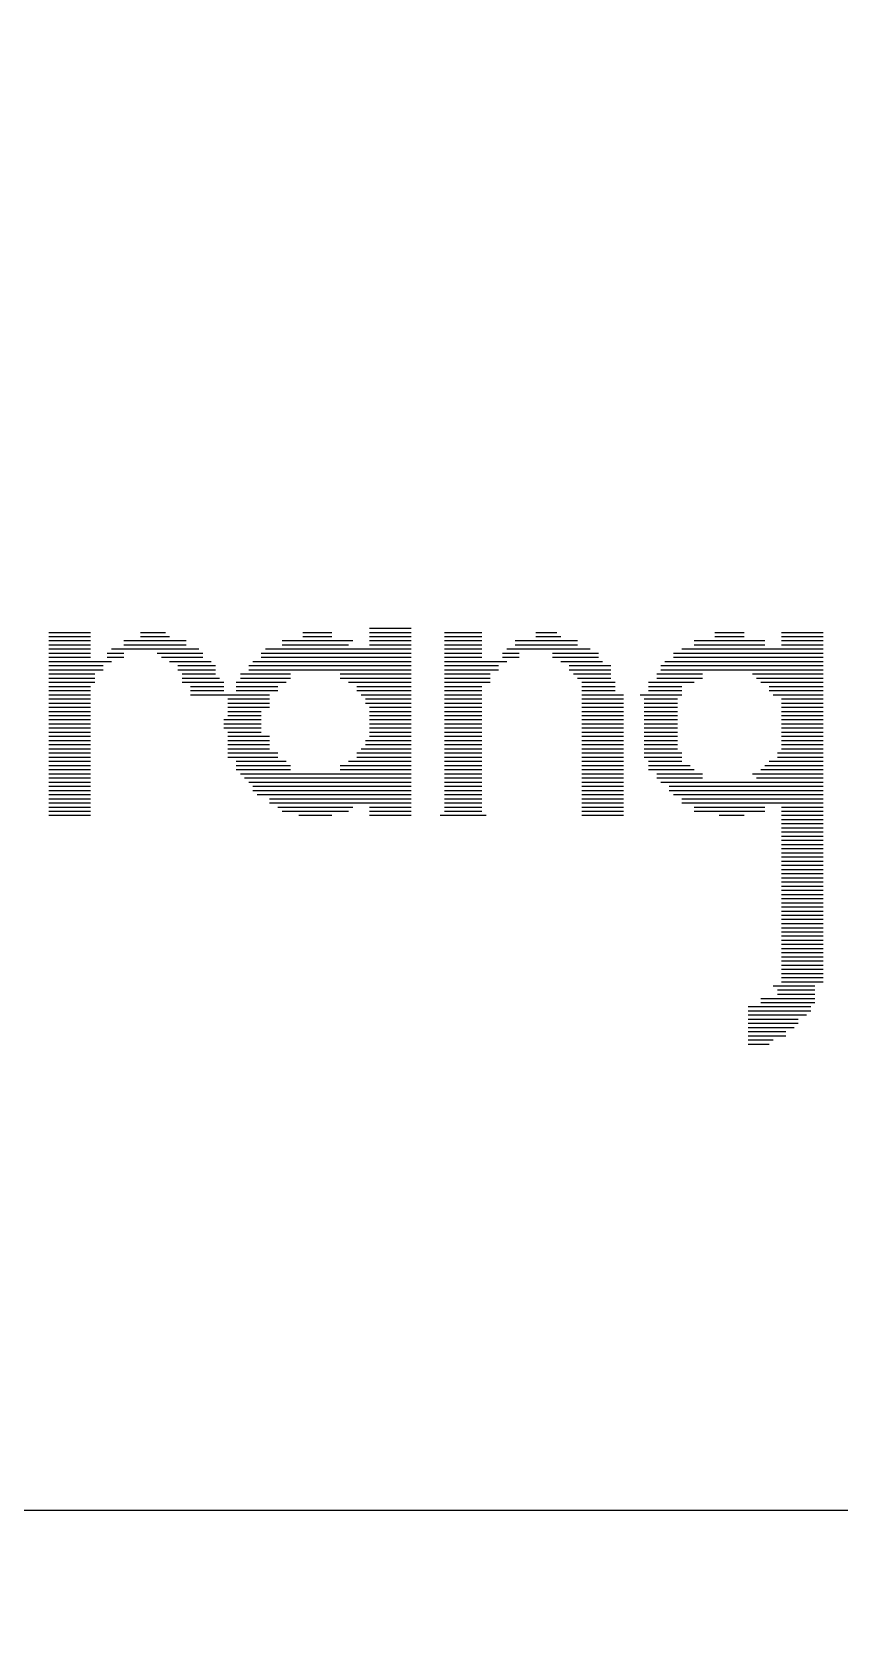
# Model space of a CAD drawing. Extents: x 24 to 162, y 5 to 143.
# Drawn here: x 49.74 to 55.01, y 46.12 to 56.6 of the extents above; entities that cross this region are included whole.
import ezdxf

# ---------------------------------------------------------------- set-up
doc = ezdxf.new("R2010")
doc.units = 0
doc.layers.add('BG_OUTLINE', color=7, linetype='CONTINUOUS')
doc.layers.add('BG_SILKSCREEN_TOP', color=7, linetype='CONTINUOUS')

msp = doc.modelspace()

# ---------------------------------------------------------------- linework, layer by layer
at = {"layer": 'BG_OUTLINE'}
msp.add_lwpolyline([(32.12973, 46.950376), (80.129634, 46.950376, 0.414205), (83.629246, 50.450242), (83.629246, 83.450176, 0.414226), (80.129634, 86.950296), (32.12973, 86.950296, 0.414268), (28.629356, 83.450176), (28.629356, 50.450242, 0.414248)], format="xyb", close=True, dxfattribs=at)
msp.add_lwpolyline([(49.190402, 44.786296), (49.190402, 46.950376), (64.281812, 46.950376), (64.281812, 44.786296)], close=True, dxfattribs=at)
at = {"layer": 'BG_SILKSCREEN_TOP'}
for points in [[(49.850802, 52.6796), (50.122074, 52.6796)], [(49.850802, 52.652422), (50.122074, 52.652422)], [(49.850802, 52.625498), (50.122074, 52.625498)], [(50.339244, 52.625498), (50.746152, 52.625498)], [(50.447702, 52.6796), (50.610516, 52.6796)], [(50.447702, 52.652422), (50.637694, 52.652422)], [(51.370484, 52.625498), (51.832002, 52.625498)], [(51.50612, 52.6796), (51.696112, 52.6796)], [(51.50612, 52.652422), (51.696112, 52.652422)], [(51.94046, 52.706778), (52.211986, 52.706778)], [(51.94046, 52.6796), (52.211986, 52.6796)], [(51.94046, 52.652422), (52.211986, 52.652422)], [(51.94046, 52.625498), (52.211986, 52.625498)], [(52.428902, 52.6796), (52.67325, 52.6796)], [(52.428902, 52.652422), (52.67325, 52.652422)], [(52.428902, 52.625498), (52.67325, 52.625498)], [(52.89042, 52.625498), (53.297328, 52.625498)], [(53.026056, 52.6796), (53.161946, 52.6796)], [(53.026056, 52.652422), (53.18887, 52.652422)], [(54.057296, 52.625498), (54.518814, 52.625498)], [(54.193186, 52.6796), (54.383178, 52.6796)], [(54.193186, 52.652422), (54.383178, 52.652422)], [(54.627272, 52.6796), (54.898798, 52.6796)], [(54.627272, 52.652422), (54.898798, 52.652422)], [(54.627272, 52.625498), (54.898798, 52.625498)], [(49.850802, 52.59832), (50.122074, 52.59832)], [(49.850802, 52.571142), (50.122074, 52.571142)], [(49.850802, 52.544218), (50.122074, 52.544218)], [(49.850802, 52.516786), (50.122074, 52.516786)], [(50.230532, 52.544218), (50.339244, 52.544218)], [(50.230532, 52.516786), (50.339244, 52.516786)], [(50.25771, 52.571142), (50.827686, 52.571142)], [(50.339244, 52.59832), (50.746152, 52.59832)], [(50.55616, 52.544218), (50.854864, 52.544218)], [(50.583592, 52.516786), (50.854864, 52.516786)], [(51.234848, 52.544218), (52.211986, 52.544218)], [(51.234848, 52.516786), (52.211986, 52.516786)], [(51.262026, 52.571142), (52.211986, 52.571142)], [(51.370484, 52.59832), (51.804824, 52.59832)], [(51.94046, 52.59832), (52.211986, 52.59832)], [(52.428902, 52.59832), (52.67325, 52.59832)], [(52.428902, 52.571142), (52.67325, 52.571142)], [(52.428902, 52.544218), (52.67325, 52.544218)], [(52.428902, 52.516786), (52.67325, 52.516786)], [(52.808886, 52.544218), (52.917344, 52.544218)], [(52.808886, 52.516786), (52.917344, 52.516786)], [(52.836064, 52.571142), (53.378862, 52.571142)], [(52.89042, 52.59832), (53.297328, 52.59832)], [(53.134768, 52.544218), (53.433218, 52.544218)], [(53.134768, 52.516786), (53.433218, 52.516786)], [(53.92166, 52.544218), (54.898798, 52.544218)], [(53.92166, 52.516786), (54.898798, 52.516786)], [(53.976016, 52.571142), (54.898798, 52.571142)], [(54.057296, 52.59832), (54.518814, 52.59832)], [(54.627272, 52.59832), (54.898798, 52.59832)], [(49.850802, 52.489862), (50.25771, 52.489862)], [(49.850802, 52.46243), (50.203608, 52.46243)], [(49.850802, 52.435506), (50.203608, 52.435506)], [(49.850802, 52.408328), (50.149252, 52.408328)], [(50.637694, 52.489862), (50.90922, 52.489862)], [(50.69205, 52.46243), (50.936144, 52.46243)], [(50.69205, 52.435506), (50.936144, 52.435506)], [(50.719228, 52.408328), (50.936144, 52.408328)], [(51.099212, 52.408328), (51.42484, 52.408328)], [(51.153568, 52.46243), (52.211986, 52.46243)], [(51.153568, 52.435506), (52.211986, 52.435506)], [(51.180492, 52.489862), (52.211986, 52.489862)], [(51.750468, 52.408328), (52.211986, 52.408328)], [(52.428902, 52.489862), (52.836064, 52.489862)], [(52.428902, 52.46243), (52.781962, 52.46243)], [(52.428902, 52.435506), (52.781962, 52.435506)], [(52.428902, 52.408328), (52.727352, 52.408328)], [(53.18887, 52.489862), (53.460396, 52.489862)], [(53.243226, 52.46243), (53.514752, 52.46243)], [(53.243226, 52.435506), (53.514752, 52.435506)], [(53.270404, 52.408328), (53.514752, 52.408328)], [(53.813202, 52.408328), (54.111652, 52.408328)], [(53.84038, 52.46243), (54.898798, 52.46243)], [(53.84038, 52.435506), (54.898798, 52.435506)], [(53.867304, 52.489862), (54.898798, 52.489862)], [(54.43728, 52.408328), (54.898798, 52.408328)], [(49.850802, 52.38115), (50.149252, 52.38115)], [(49.850802, 52.354226), (50.149252, 52.354226)], [(49.850802, 52.326794), (50.122074, 52.326794)], [(49.850802, 52.29987), (50.122074, 52.29987)], [(50.719228, 52.38115), (50.963576, 52.38115)], [(50.719228, 52.354226), (50.9905, 52.354226)], [(50.773584, 52.326794), (50.9905, 52.326794)], [(50.773584, 52.29987), (50.9905, 52.29987)], [(51.072034, 52.354226), (51.397662, 52.354226)], [(51.072034, 52.326794), (51.34356, 52.326794)], [(51.072034, 52.29987), (51.34356, 52.29987)], [(51.099212, 52.38115), (51.42484, 52.38115)], [(51.750468, 52.38115), (52.211986, 52.38115)], [(51.804824, 52.354226), (52.211986, 52.354226)], [(51.858926, 52.326794), (52.211986, 52.326794)], [(51.858926, 52.29987), (52.211986, 52.29987)], [(52.428902, 52.38115), (52.727352, 52.38115)], [(52.428902, 52.354226), (52.727352, 52.354226)], [(52.428902, 52.326794), (52.67325, 52.326794)], [(52.428902, 52.29987), (52.67325, 52.29987)], [(53.297328, 52.38115), (53.514752, 52.38115)], [(53.32476, 52.354226), (53.541676, 52.354226)], [(53.32476, 52.326794), (53.541676, 52.326794)], [(53.32476, 52.29987), (53.541676, 52.29987)], [(53.758846, 52.354226), (54.057296, 52.354226)], [(53.758846, 52.326794), (53.976016, 52.326794)], [(53.758846, 52.29987), (53.976016, 52.29987)], [(53.813202, 52.38115), (54.111652, 52.38115)], [(54.464712, 52.38115), (54.898798, 52.38115)], [(54.491636, 52.354226), (54.898798, 52.354226)], [(54.545992, 52.326794), (54.898798, 52.326794)], [(54.545992, 52.29987), (54.898798, 52.29987)], [(49.850802, 52.272438), (50.122074, 52.272438)], [(49.850802, 52.245514), (50.122074, 52.245514)], [(49.850802, 52.218336), (50.122074, 52.218336)], [(49.850802, 52.191158), (50.122074, 52.191158)], [(50.773584, 52.272438), (51.289204, 52.272438)], [(51.017678, 52.245514), (51.289204, 52.245514)], [(51.017678, 52.218336), (51.289204, 52.218336)], [(51.017678, 52.191158), (51.289204, 52.191158)], [(51.886104, 52.272438), (52.211986, 52.272438)], [(51.913536, 52.245514), (52.211986, 52.245514)], [(51.913536, 52.218336), (52.211986, 52.218336)], [(51.94046, 52.191158), (52.211986, 52.191158)], [(52.428902, 52.272438), (52.67325, 52.272438)], [(52.428902, 52.245514), (52.67325, 52.245514)], [(52.428902, 52.218336), (52.67325, 52.218336)], [(52.428902, 52.191158), (52.67325, 52.191158)], [(53.32476, 52.272438), (53.596032, 52.272438)], [(53.32476, 52.245514), (53.596032, 52.245514)], [(53.32476, 52.218336), (53.596032, 52.218336)], [(53.32476, 52.191158), (53.596032, 52.191158)], [(53.704744, 52.272438), (53.976016, 52.272438)], [(53.731668, 52.245514), (53.948838, 52.245514)], [(53.731668, 52.218336), (53.948838, 52.218336)], [(53.731668, 52.191158), (53.948838, 52.191158)], [(54.57317, 52.272438), (54.898798, 52.272438)], [(54.627272, 52.245514), (54.898798, 52.245514)], [(54.627272, 52.218336), (54.898798, 52.218336)], [(54.627272, 52.191158), (54.898798, 52.191158)], [(49.850802, 52.16398), (50.122074, 52.16398)], [(49.850802, 52.137056), (50.122074, 52.137056)], [(49.850802, 52.109878), (50.122074, 52.109878)], [(49.850802, 52.082446), (50.122074, 52.082446)], [(50.9905, 52.109878), (51.234848, 52.109878)], [(50.9905, 52.082446), (51.234848, 52.082446)], [(51.017678, 52.16398), (51.234848, 52.16398)], [(51.017678, 52.137056), (51.234848, 52.137056)], [(51.94046, 52.16398), (52.211986, 52.16398)], [(51.94046, 52.137056), (52.211986, 52.137056)], [(51.94046, 52.109878), (52.211986, 52.109878)], [(51.94046, 52.082446), (52.211986, 52.082446)], [(52.428902, 52.16398), (52.67325, 52.16398)], [(52.428902, 52.137056), (52.67325, 52.137056)], [(52.428902, 52.109878), (52.67325, 52.109878)], [(52.428902, 52.082446), (52.67325, 52.082446)], [(53.32476, 52.16398), (53.596032, 52.16398)], [(53.32476, 52.137056), (53.596032, 52.137056)], [(53.32476, 52.109878), (53.596032, 52.109878)], [(53.32476, 52.082446), (53.596032, 52.082446)], [(53.731668, 52.16398), (53.948838, 52.16398)], [(53.731668, 52.137056), (53.948838, 52.137056)], [(53.731668, 52.109878), (53.948838, 52.109878)], [(53.731668, 52.082446), (53.948838, 52.082446)], [(54.627272, 52.16398), (54.898798, 52.16398)], [(54.627272, 52.137056), (54.898798, 52.137056)], [(54.627272, 52.109878), (54.898798, 52.109878)], [(54.627272, 52.082446), (54.898798, 52.082446)], [(49.850802, 52.055776), (50.122074, 52.055776)], [(49.850802, 52.028344), (50.122074, 52.028344)], [(49.850802, 52.001166), (50.122074, 52.001166)], [(49.850802, 51.973988), (50.122074, 51.973988)], [(50.9905, 52.055776), (51.234848, 52.055776)], [(51.017678, 52.028344), (51.234848, 52.028344)], [(51.017678, 52.001166), (51.289204, 52.001166)], [(51.017678, 51.973988), (51.289204, 51.973988)], [(51.913536, 51.973988), (52.211986, 51.973988)], [(51.94046, 52.055776), (52.211986, 52.055776)], [(51.94046, 52.028344), (52.211986, 52.028344)], [(51.94046, 52.001166), (52.211986, 52.001166)], [(52.428902, 52.055776), (52.67325, 52.055776)], [(52.428902, 52.028344), (52.67325, 52.028344)], [(52.428902, 52.001166), (52.67325, 52.001166)], [(52.428902, 51.973988), (52.67325, 51.973988)], [(53.32476, 52.055776), (53.596032, 52.055776)], [(53.32476, 52.028344), (53.596032, 52.028344)], [(53.32476, 52.001166), (53.596032, 52.001166)], [(53.32476, 51.973988), (53.596032, 51.973988)], [(53.731668, 52.055776), (53.948838, 52.055776)], [(53.731668, 52.028344), (53.948838, 52.028344)], [(53.731668, 52.001166), (53.948838, 52.001166)], [(53.731668, 51.973988), (53.948838, 51.973988)], [(54.627272, 52.055776), (54.898798, 52.055776)], [(54.627272, 52.028344), (54.898798, 52.028344)], [(54.627272, 52.001166), (54.898798, 52.001166)], [(54.627272, 51.973988), (54.898798, 51.973988)], [(49.850802, 51.947064), (50.122074, 51.947064)], [(49.850802, 51.919886), (50.122074, 51.919886)], [(49.850802, 51.892708), (50.122074, 51.892708)], [(51.017678, 51.947064), (51.289204, 51.947064)], [(51.017678, 51.919886), (51.289204, 51.919886)], [(51.017678, 51.892708), (51.34356, 51.892708)], [(51.858926, 51.892708), (52.211986, 51.892708)], [(51.886104, 51.919886), (52.211986, 51.919886)], [(51.913536, 51.947064), (52.211986, 51.947064)], [(52.428902, 51.947064), (52.67325, 51.947064)], [(52.428902, 51.919886), (52.67325, 51.919886)], [(52.428902, 51.892708), (52.67325, 51.892708)], [(53.32476, 51.947064), (53.596032, 51.947064)], [(53.32476, 51.919886), (53.596032, 51.919886)], [(53.32476, 51.892708), (53.596032, 51.892708)], [(53.731668, 51.947064), (53.948838, 51.947064)], [(53.731668, 51.919886), (53.948838, 51.919886)], [(53.731668, 51.892708), (53.976016, 51.892708)], [(54.600348, 51.892708), (54.898798, 51.892708)], [(54.627272, 51.947064), (54.898798, 51.947064)], [(54.627272, 51.919886), (54.898798, 51.919886)], [(49.850802, 51.865784), (50.122074, 51.865784)], [(49.850802, 51.838352), (50.122074, 51.838352)], [(49.850802, 51.81092), (50.122074, 51.81092)], [(49.850802, 51.783996), (50.122074, 51.783996)], [(51.017678, 51.865784), (51.34356, 51.865784)], [(51.072034, 51.838352), (51.397662, 51.838352)], [(51.072034, 51.81092), (51.42484, 51.81092)], [(51.072034, 51.783996), (51.42484, 51.783996)], [(51.750468, 51.81092), (52.211986, 51.81092)], [(51.750468, 51.783996), (52.211986, 51.783996)], [(51.804824, 51.838352), (52.211986, 51.838352)], [(51.858926, 51.865784), (52.211986, 51.865784)], [(52.428902, 51.865784), (52.67325, 51.865784)], [(52.428902, 51.838352), (52.67325, 51.838352)], [(52.428902, 51.81092), (52.67325, 51.81092)], [(52.428902, 51.783996), (52.67325, 51.783996)], [(53.32476, 51.865784), (53.596032, 51.865784)], [(53.32476, 51.838352), (53.596032, 51.838352)], [(53.32476, 51.81092), (53.596032, 51.81092)], [(53.32476, 51.783996), (53.596032, 51.783996)], [(53.731668, 51.865784), (53.976016, 51.865784)], [(53.758846, 51.838352), (53.976016, 51.838352)], [(53.758846, 51.81092), (54.030372, 51.81092)], [(53.758846, 51.783996), (54.057296, 51.783996)], [(54.491636, 51.783996), (54.898798, 51.783996)], [(54.518814, 51.81092), (54.898798, 51.81092)], [(54.545992, 51.838352), (54.898798, 51.838352)], [(54.600348, 51.865784), (54.898798, 51.865784)], [(49.850802, 51.757072), (50.122074, 51.757072)], [(49.850802, 51.72964), (50.122074, 51.72964)], [(49.850802, 51.702716), (50.122074, 51.702716)], [(49.850802, 51.675792), (50.122074, 51.675792)], [(51.099212, 51.757072), (52.211986, 51.757072)], [(51.126136, 51.72964), (52.211986, 51.72964)], [(51.153568, 51.702716), (52.211986, 51.702716)], [(51.180492, 51.675792), (52.211986, 51.675792)], [(52.428902, 51.757072), (52.67325, 51.757072)], [(52.428902, 51.72964), (52.67325, 51.72964)], [(52.428902, 51.702716), (52.67325, 51.702716)], [(52.428902, 51.675792), (52.67325, 51.675792)], [(53.32476, 51.757072), (53.596032, 51.757072)], [(53.32476, 51.72964), (53.596032, 51.72964)], [(53.32476, 51.702716), (53.596032, 51.702716)], [(53.32476, 51.675792), (53.596032, 51.675792)], [(53.813202, 51.757072), (54.111652, 51.757072)], [(53.813202, 51.72964), (54.111652, 51.72964)], [(53.84038, 51.702716), (54.898798, 51.702716)], [(53.894736, 51.675792), (54.898798, 51.675792)], [(54.43728, 51.757072), (54.898798, 51.757072)], [(54.464712, 51.72964), (54.898798, 51.72964)], [(49.850802, 51.64836), (50.122074, 51.64836)], [(49.850802, 51.621436), (50.122074, 51.621436)], [(49.850802, 51.594004), (50.122074, 51.594004)], [(49.850802, 51.56708), (50.122074, 51.56708)], [(51.180492, 51.64836), (52.211986, 51.64836)], [(51.20767, 51.621436), (52.211986, 51.621436)], [(51.289204, 51.594004), (52.211986, 51.594004)], [(51.289204, 51.56708), (52.211986, 51.56708)], [(52.428902, 51.64836), (52.67325, 51.64836)], [(52.428902, 51.621436), (52.67325, 51.621436)], [(52.428902, 51.594004), (52.67325, 51.594004)], [(52.428902, 51.56708), (52.67325, 51.56708)], [(53.32476, 51.64836), (53.596032, 51.64836)], [(53.32476, 51.621436), (53.596032, 51.621436)], [(53.32476, 51.594004), (53.596032, 51.594004)], [(53.32476, 51.56708), (53.596032, 51.56708)], [(53.894736, 51.64836), (54.898798, 51.64836)], [(53.92166, 51.621436), (54.898798, 51.621436)], [(53.976016, 51.594004), (54.898798, 51.594004)], [(53.976016, 51.56708), (54.898798, 51.56708)], [(49.850802, 51.539648), (50.122074, 51.539648)], [(49.850802, 51.512724), (50.122074, 51.512724)], [(49.850802, 51.4858), (50.122074, 51.4858)], [(51.34356, 51.539648), (51.832002, 51.539648)], [(51.370484, 51.512724), (51.804824, 51.512724)], [(51.478942, 51.4858), (51.696112, 51.4858)], [(51.94046, 51.539648), (52.211986, 51.539648)], [(51.94046, 51.512724), (52.211986, 51.512724)], [(51.94046, 51.4858), (52.211986, 51.4858)], [(52.401978, 51.4858), (52.700428, 51.4858)], [(52.428902, 51.539648), (52.67325, 51.539648)], [(52.428902, 51.512724), (52.67325, 51.512724)], [(53.32476, 51.539648), (53.596032, 51.539648)], [(53.32476, 51.512724), (53.596032, 51.512724)], [(53.32476, 51.4858), (53.596032, 51.4858)], [(54.057296, 51.539648), (54.518814, 51.539648)], [(54.057296, 51.512724), (54.518814, 51.512724)], [(54.220364, 51.4858), (54.383178, 51.4858)], [(54.627272, 51.539648), (54.898798, 51.539648)], [(54.627272, 51.512724), (54.898798, 51.512724)], [(54.627272, 51.4858), (54.898798, 51.4858)], [(54.627272, 51.458368), (54.898798, 51.458368)], [(54.627272, 51.431444), (54.898798, 51.431444)], [(54.627272, 51.404012), (54.898798, 51.404012)], [(54.627272, 51.376834), (54.898798, 51.376834)], [(54.627272, 51.349656), (54.898798, 51.349656)], [(54.627272, 51.322732), (54.898798, 51.322732)], [(54.627272, 51.295554), (54.898798, 51.295554)], [(54.627272, 51.268376), (54.898798, 51.268376)], [(54.627272, 51.241452), (54.898798, 51.241452)], [(54.627272, 51.21402), (54.898798, 51.21402)], [(54.627272, 51.186842), (54.898798, 51.186842)], [(54.627272, 51.159664), (54.898798, 51.159664)], [(54.627272, 51.132486), (54.898798, 51.132486)], [(54.627272, 51.105562), (54.898798, 51.105562)], [(54.627272, 51.078384), (54.898798, 51.078384)], [(54.627272, 51.051206), (54.898798, 51.051206)], [(54.627272, 51.024282), (54.898798, 51.024282)], [(54.627272, 50.997104), (54.898798, 50.997104)], [(54.627272, 50.969672), (54.898798, 50.969672)], [(54.627272, 50.942494), (54.898798, 50.942494)], [(54.627272, 50.91557), (54.898798, 50.91557)], [(54.627272, 50.888392), (54.898798, 50.888392)], [(54.627272, 50.861214), (54.898798, 50.861214)], [(54.627272, 50.83429), (54.898798, 50.83429)], [(54.627272, 50.807112), (54.898798, 50.807112)], [(54.627272, 50.77968), (54.898798, 50.77968)], [(54.627272, 50.752502), (54.898798, 50.752502)], [(54.627272, 50.725578), (54.898798, 50.725578)], [(54.627272, 50.6984), (54.898798, 50.6984)], [(54.627272, 50.671222), (54.898798, 50.671222)], [(54.627272, 50.644298), (54.898798, 50.644298)], [(54.627272, 50.61712), (54.898798, 50.61712)], [(54.627272, 50.589942), (54.898798, 50.589942)], [(54.627272, 50.56251), (54.898798, 50.56251)], [(54.627272, 50.535586), (54.898798, 50.535586)], [(54.627272, 50.508408), (54.898798, 50.508408)], [(54.627272, 50.48123), (54.898798, 50.48123)], [(54.627272, 50.454306), (54.898798, 50.454306)], [(54.627272, 50.427128), (54.898798, 50.427128)], [(54.57317, 50.373026), (54.844696, 50.373026)], [(54.600348, 50.345848), (54.844696, 50.345848)], [(54.600348, 50.318416), (54.844696, 50.318416)], [(54.627272, 50.39995), (54.898798, 50.39995)], [(54.410356, 50.237136), (54.817264, 50.237136)], [(54.410356, 50.209958), (54.817264, 50.209958)], [(54.491636, 50.291238), (54.844696, 50.291238)], [(54.491636, 50.26406), (54.844696, 50.26406)], [(54.410356, 50.18278), (54.790086, 50.18278)], [(54.410356, 50.155856), (54.735984, 50.155856)], [(54.410356, 50.128424), (54.735984, 50.128424)], [(54.410356, 50.101246), (54.708806, 50.101246)], [(54.410356, 50.074068), (54.654704, 50.074068)], [(54.410356, 50.047144), (54.654704, 50.047144)], [(54.410356, 50.019966), (54.57317, 50.019966)], [(54.410356, 49.992788), (54.545992, 49.992788)]]:
    msp.add_lwpolyline(points, dxfattribs=at)

doc.saveas('drawing.dxf')
